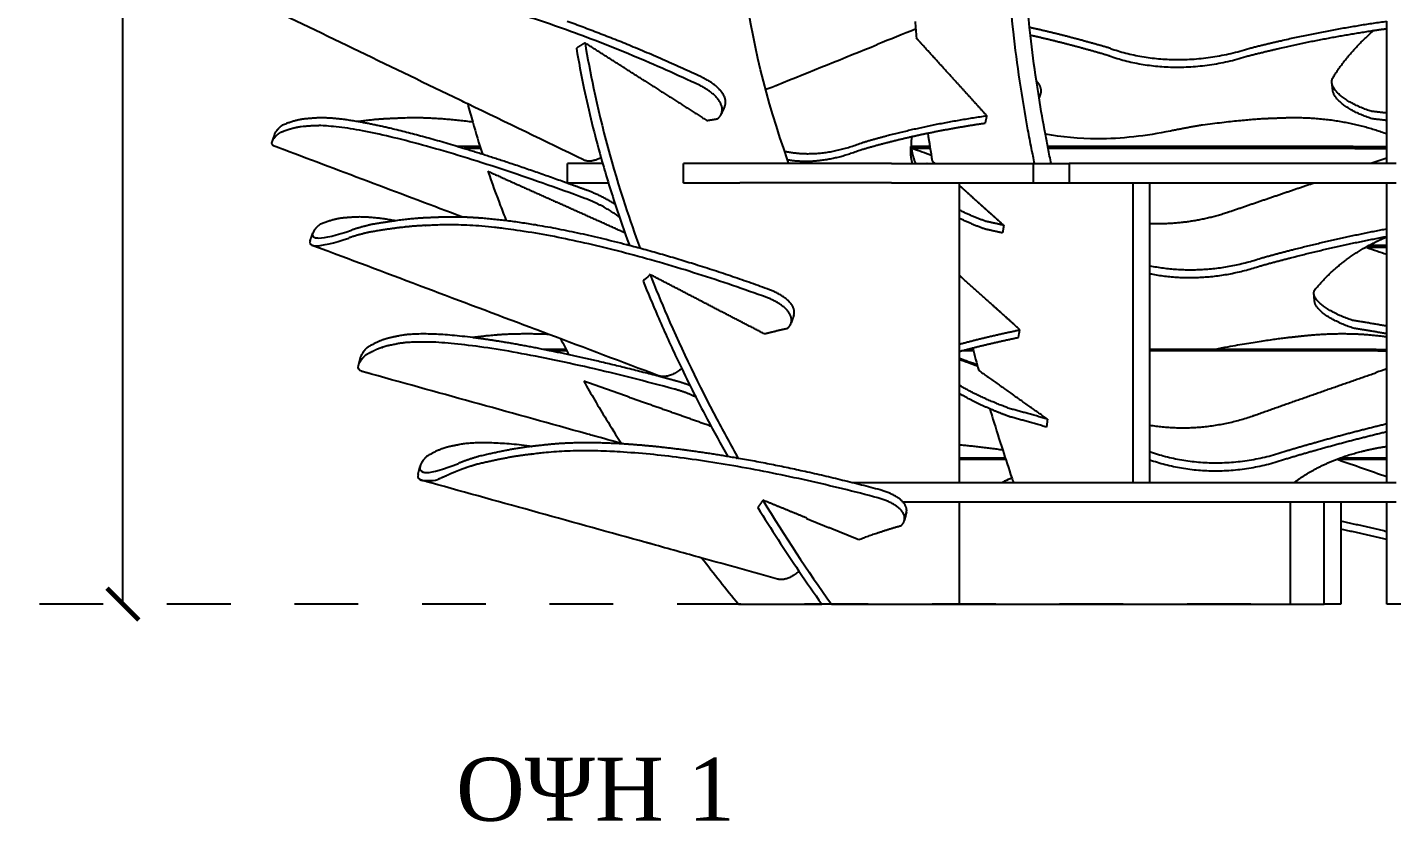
# Model space of a CAD drawing. Header units: metres. Extents: x -0.5 to 11.8, y -0.3 to 7.4.
# Drawn here: x -0.331 to 1.809, y -0.341 to 0.904 of the extents above; entities that cross this region are included whole.
import ezdxf

# ---------------------------------------------------------------- set-up
doc = ezdxf.new("R2010")
doc.units = ezdxf.units.M
doc.header["$MEASUREMENT"] = 0
doc.linetypes.add('HIDDEN', pattern=[9.525, 6.35, -3.175])
doc.layers.add('ΔΙΑΣΤΑΣΕΙΣ', color=60, linetype='Continuous')
doc.layers.add('ΣΧΕΔΙΑ', color=140, linetype='Continuous')
doc.styles.get("Standard").update_dxf_attribs({"font": 'swissel.ttf'})
doc.styles.add('style1', font='times.ttf')
doc.dimstyles.new('Copy of STANDARD_ACAD', dxfattribs={"dimtxt": 0.1, "dimasz": 0.1, "dimexe": 0.15, "dimexo": 0.0625, "dimgap": 0.09, "dimtad": 0, "dimtih": 1, "dimtoh": 1, "dimzin": 0, "dimdsep": 46, "dimtxsty": 'Standard', "dimblk": 'ARCHTICK', "dimcen": 0.09, "dimadec": 0, "dimazin": 0, "dimtfac": 1, "dimtofl": 0, "dimtmove": 0, "dimatfit": 3, "dimfxl": 1, "dimtolj": 1, "dimtzin": 0, "dimarcsym": 0})

# ---------------------------------------------------------------- blocks, each defined once
blk = doc.blocks.new('_ArchTick')
at = {"color": 0, "linetype": 'ByBlock', "const_width": 0.15}
blk.add_lwpolyline([(-0.5, -0.5), (0.5, 0.5)], dxfattribs=at)
blk = doc.blocks.new('*D6')
at = {"layer": 'Defpoints', "color": 0, "linetype": 'HIDDEN', "ltscale": 0.01, "transparency": 16777216}
for p in [(-0.1809, 2.92), (1.5525, 2.92), (1.6507, 0)]:
    blk.add_point(p, dxfattribs=at)
at = {"layer": 'ΔΙΑΣΤΑΣΕΙΣ', "color": 0, "linetype": 'HIDDEN', "lineweight": -2, "ltscale": 0.01, "transparency": 16777216}
for p, q in [((1.49, 2.92), (-0.3309, 2.92)), ((1.5882, 0), (-0.3309, 0))]:
    blk.add_line(p, q, dxfattribs=at)
at = {"layer": 'ΔΙΑΣΤΑΣΕΙΣ', "color": 0, "linetype": 'Continuous', "lineweight": -2, "ltscale": 0.01, "transparency": 16777216}
for p, q in [((-0.1809, 2.92), (-0.1809, 1.6409)), ((-0.1809, 0), (-0.1809, 1.3709))]:
    blk.add_line(p, q, dxfattribs=at)
at = {"layer": 'ΔΙΑΣΤΑΣΕΙΣ', "color": 0, "linetype": 'HIDDEN', "lineweight": -2, "ltscale": 0.01, "transparency": 16777216, "xscale": 0.05, "yscale": 0.05, "zscale": 0.05}
for p, rotation in [((-0.1809, 2.92), 90), ((-0.1809, 0), 270)]:
    blk.add_blockref('_ArchTick', p, dxfattribs=dict(at, rotation=rotation))
at = {"layer": 'ΔΙΑΣΤΑΣΕΙΣ', "color": 0, "linetype": 'HIDDEN', "lineweight": 5, "ltscale": 0.01, "transparency": 16777216, "insert": (-0.1809, 1.5059), "char_height": 0.09, "attachment_point": 5}
blk.add_mtext('\\A1;2.92', dxfattribs=at)

msp = doc.modelspace()

# ---------------------------------------------------------------- linework, layer by layer
at = {"layer": 'ΣΧΕΔΙΑ'}
for points, degree, knots in [([(1.2159, 0.8972), (1.2086, 0.9613), (1.1947, 1.168), (1.2165, 1.374), (1.2437, 1.5111)], 3, [4.2784851, 4.2784851, 4.2784851, 4.2784851, 4.4756707, 4.9093084, 4.9093084, 4.9093084, 4.9093084]), ([(1.2425, 0.8916), (1.2348, 0.9575), (1.2302, 1.025), (1.2294, 1.0924), (1.2293, 1.0933)], 3, [4.2727121, 4.2727121, 4.2727121, 4.2727121, 4.4756707, 4.4785709, 4.4785709, 4.4785709, 4.4785709]), ([(0.5439, 0.8799), (0.5478, 0.8561), (0.564, 0.7696), (0.5934, 0.662), (0.622, 0.58), (0.6302, 0.5577)], 3, [8.4937583, 8.4937583, 8.4937583, 8.4937583, 8.5665126, 8.7591508, 8.8316979, 8.8316979, 8.8316979, 8.8316979]), ([(0.5303, 0.8713), (0.5339, 0.8504), (0.5448, 0.7928), (0.5588, 0.736), (0.5689, 0.7002)], 3, [8.5025406, 8.5025406, 8.5025406, 8.5025406, 8.5665126, 8.6794016, 8.6794016, 8.6794016, 8.6794016]), ([(0.5417, 0.6963), (0.4811, 0.7256), (0.4205, 0.7548), (0.3599, 0.7841), (0.356, 0.786), (0.352, 0.7879), (0.348, 0.7899)], 3, [0, 0, 0, 0, 0.2076389, 0.2076389, 0.2076389, 0.2212835, 0.2212835, 0.2212835, 0.2212835]), ([(0.0533, 0.725), (0.0541, 0.7273), (0.0549, 0.7296), (0.0562, 0.7335), (0.0576, 0.7373)], 2, [0, 0, 0, 0.00490251, 0.00490251, 0.013, 0.013, 0.013]), ([(1.4622, 0.7416), (1.424, 0.7338), (1.3849, 0.7294), (1.3187, 0.7294), (1.2911, 0.732), (1.2659, 0.7369)], 3, [0, 0, 0, 0, 0.5003374, 0.5003374, 0.8892185, 0.8892185, 0.8892185, 0.8892185]), ([(0.5691, 0.6992), (0.5762, 0.6743), (0.59, 0.6288), (0.6055, 0.5841), (0.6129, 0.5639)], 3, [8.6805132, 8.6805132, 8.6805132, 8.6805132, 8.7591508, 8.8249681, 8.8249681, 8.8249681, 8.8249681]), ([(1.0632, 0.6905), (1.0724, 0.6905), (1.0816, 0.6905), (1.1644, 0.6905), (1.2473, 0.6905)], 2, [2.888817, 2.888817, 2.888817, 3, 3, 4, 4, 4]), ([(1.2474, 0.6605), (1.2474, 0.6704), (1.2474, 0.6803), (1.2474, 0.6903), (1.2474, 0.6904), (1.2474, 0.6905)], 3, [0.23692292, 0.23692292, 0.23692292, 0.23692292, 0.26662292, 0.26662292, 0.26692292, 0.26692292, 0.26692292, 0.26692292]), ([(0.3917, 0.6785), (0.3978, 0.6606), (0.4072, 0.6347), (0.4171, 0.609), (0.4202, 0.6011)], 3, [8.70231783, 8.70231783, 8.70231783, 8.70231783, 8.75915076, 8.78483118, 8.78483118, 8.78483118, 8.78483118]), ([(1.0245, 0.6605), (1.053, 0.6605), (1.0816, 0.6605), (1.1644, 0.6605), (1.2473, 0.6605)], 2, [2.655139, 2.655139, 2.655139, 3, 3, 4, 4, 4]), ([(0.1199, 0.5748), (0.1215, 0.5742), (0.1236, 0.5739), (0.1362, 0.5739), (0.1537, 0.5783), (0.1775, 0.5861)], 3, [0.3672894, 0.3672894, 0.3672894, 0.3672894, 0.5003374, 0.5003374, 1.0008429, 1.0008429, 1.0008429, 1.0008429]), ([(0.1156, 0.5626), (0.1172, 0.562), (0.1193, 0.5617), (0.132, 0.5617), (0.1494, 0.5661), (0.1732, 0.5739)], 3, [0.3672894, 0.3672894, 0.3672894, 0.3672894, 0.5003374, 0.5003374, 1.0008429, 1.0008429, 1.0008429, 1.0008429]), ([(0.6459, 0.5166), (0.6545, 0.4949), (0.6865, 0.4175), (0.7329, 0.3215), (0.7728, 0.2488), (0.7843, 0.2285)], 3, [8.8766523, 8.8766523, 8.8766523, 8.8766523, 8.9482661, 9.1337025, 9.2063712, 9.2063712, 9.2063712, 9.2063712]), ([(0.635, 0.5064), (0.6423, 0.4881), (0.6592, 0.4476), (0.6772, 0.4078), (0.6874, 0.3861)], 3, [8.8878862, 8.8878862, 8.8878862, 8.8878862, 8.9482661, 9.0225756, 9.0225756, 9.0225756, 9.0225756]), ([(0.1886, 0.3739), (0.1892, 0.3763), (0.1898, 0.3787), (0.1908, 0.3826), (0.1919, 0.3865)], 2, [0, 0, 0, 0.0049308, 0.0049308, 0.013, 0.013, 0.013]), ([(0.5419, 0.3494), (0.5533, 0.3294), (0.5727, 0.2967), (0.5928, 0.2644), (0.6009, 0.2518)], 3, [9.0645493, 9.0645493, 9.0645493, 9.0645493, 9.1337025, 9.1786386, 9.1786386, 9.1786386, 9.1786386]), ([(0.7181, 0.3236), (0.7239, 0.3123), (0.74, 0.2813), (0.7567, 0.2507), (0.7677, 0.2314)], 3, [9.0944382, 9.0944382, 9.0944382, 9.0944382, 9.1337025, 9.2029652, 9.2029652, 9.2029652, 9.2029652]), ([(1.1788, 0.3061), (1.1805, 0.3007), (1.187, 0.2789), (1.1938, 0.2574), (1.199, 0.2414)], 3, [9.11481153, 9.11481153, 9.11481153, 9.11481153, 9.13370251, 9.19100675, 9.19100675, 9.19100675, 9.19100675]), ([(0.604, 0.251), (0.5878, 0.2554), (0.5716, 0.2599), (0.5555, 0.2644), (0.5523, 0.2653), (0.5492, 0.2662), (0.5461, 0.267)], 3, [0.15918113, 0.15918113, 0.15918113, 0.15918113, 0.21116261, 0.21116261, 0.21116261, 0.22125395, 0.22125395, 0.22125395, 0.22125395]), ([(0.29, 0.2069), (0.2915, 0.2065), (0.2932, 0.2063), (0.3052, 0.2063), (0.3222, 0.2113), (0.3453, 0.2205)], 3, [0.399497, 0.399497, 0.399497, 0.399497, 0.5003374, 0.5003374, 1.0008429, 1.0008429, 1.0008429, 1.0008429]), ([(0.282, 0.2033), (0.2808, 0.1986), (0.2824, 0.1956), (0.2868, 0.1943), (0.2897, 0.1935), (0.2939, 0.1935), (0.2981, 0.1935), (0.303, 0.1935), (0.3078, 0.1935), (0.313, 0.1955)], 3, [0.0919065, 0.0919065, 0.0919065, 0.0919065, 0.399497, 0.399497, 0.399497, 0.6076563, 0.6076563, 0.6076563, 0.8483245, 0.8483245, 0.8483245, 0.8483245])]:
    msp.add_open_spline(points, degree=degree, knots=knots, dxfattribs=at)
for points, weights, degree, knots in [([(0.7232, 0.8135), (0.4016, 0.9643), (0.2188, 0.9694), (0.2069, 0.9697), (0.195, 0.9701), (0.1638, 0.9709), (0.1118, 0.9655)], [1, 0.888324260259, 1, 1, 1, 0.970376548073, 0.948940508878], 2, [3.3219173, 3.3219173, 3.3219173, 3.7990306, 3.7990306, 3.8560209, 3.8560209, 3.9482049, 3.9482049, 3.9482049]), ([(1.3679, 0.8712), (1.3472, 0.8773), (1.3269, 0.8828), (1.2827, 0.8949), (1.2411, 0.904)], [1, 0.999659318534, 1, 0.996635821538, 0.996507423852], 2, [2.7549118, 2.7549118, 2.7549118, 2.8346643, 2.8346643, 3.0085587, 3.0085587, 3.0085587]), ([(1.5837, 0.8594), (1.6077, 0.8655), (1.6318, 0.8711), (1.7068, 0.8883), (1.7816, 0.8994)], [1, 0.999659318534, 1, 0.995209026108, 0.996980542097], 2, [2.7549118, 2.7549118, 2.7549118, 2.8346643, 2.8346643, 3.0823098, 3.0823098, 3.0823098]), ([(1.5851, 0.8712), (1.6091, 0.8773), (1.6332, 0.8828), (1.7175, 0.9022), (1.8014, 0.9138)], [1, 0.999659318534, 1, 0.994620799316, 0.997514474964], 2, [2.7549118, 2.7549118, 2.7549118, 2.8346643, 2.8346643, 3.1127153, 3.1127153, 3.1127153]), ([(1.3665, 0.8594), (1.3457, 0.8655), (1.3254, 0.8711), (1.2828, 0.8827), (1.2427, 0.8916)], [1, 0.999659318534, 1, 0.996757398409, 0.996520930026], 2, [2.7549118, 2.7549118, 2.7549118, 2.8346643, 2.8346643, 3.0022744, 3.0022744, 3.0022744]), ([(0.5438, 0.636), (0.2152, 0.7573), (0.1159, 0.7497), (0.1095, 0.7492), (0.103, 0.7487), (0.086, 0.7474), (0.0653, 0.7387)], [1, 0.888324260259, 1, 1, 1, 0.970376548073, 0.948940508878], 2, [3.3219173, 3.3219173, 3.3219173, 3.7990306, 3.7990306, 3.8560209, 3.8560209, 3.9482049, 3.9482049, 3.9482049]), ([(0.1873, 0.7564), (0.1443, 0.7638), (0.1202, 0.7619), (0.1138, 0.7614), (0.1073, 0.7609), (0.0903, 0.7596), (0.0696, 0.7509)], [0.95658453803, 0.970499191389, 1, 1, 1, 0.970376548073, 0.948940508878], 2, [3.672994, 3.672994, 3.672994, 3.7990306, 3.7990306, 3.8560209, 3.8560209, 3.9482049, 3.9482049, 3.9482049]), ([(0.3677, 0.7556), (0.3045, 0.7639), (0.2581, 0.7619), (0.2462, 0.7614), (0.2342, 0.7609), (0.2149, 0.7601), (0.1877, 0.7564)], [0.955236761215, 0.96902945426, 1, 1, 1, 0.981407986653, 0.966040962033], 2, [3.6667149, 3.6667149, 3.6667149, 3.7990306, 3.7990306, 3.8560209, 3.8560209, 3.9138766, 3.9138766, 3.9138766]), ([(0.979, 0.7237), (0.9998, 0.7298), (1.0213, 0.7354), (1.0945, 0.7542), (1.1739, 0.7657)], [1, 0.999659318534, 1, 0.994758119641, 0.997372126629], 2, [2.7549118, 2.7549118, 2.7549118, 2.8346643, 2.8346643, 3.1056172, 3.1056172, 3.1056172]), ([(1.8014, 0.7369), (1.726, 0.7654), (1.6376, 0.7619), (1.625, 0.7614), (1.6124, 0.7609), (1.5794, 0.7596), (1.5125, 0.7509)], [0.944199932467, 0.945614990059, 1, 1, 1, 0.970376548073, 0.948940508878], 2, [3.566681, 3.566681, 3.566681, 3.7990306, 3.7990306, 3.8560209, 3.8560209, 3.9482049, 3.9482049, 3.9482049]), ([(0.9751, 0.7119), (0.9959, 0.7181), (1.0174, 0.7236), (1.0371, 0.7287), (1.0573, 0.7332)], [1, 0.999659318534, 1, 0.99858265553, 0.997739654765], 2, [2.7549118, 2.7549118, 2.7549118, 2.8346643, 2.8346643, 2.9079269, 2.9079269, 2.9079269]), ([(1.5524, 0.6146), (1.5531, 0.6148), (1.5538, 0.615), (1.5545, 0.6152), (1.5987, 0.6304), (1.643, 0.6455), (1.6873, 0.6605)], [1, 0.999996808006, 0.999996808006, 1, 1, 1, 1], 3, [2.7942615, 2.7942615, 2.7942615, 2.7942615, 2.7996615, 2.7996615, 2.7996615, 2.9413668, 2.9413668, 2.9413668, 2.9413668]), ([(0.2473, 0.6009), (0.2038, 0.6084), (0.1796, 0.6065), (0.1731, 0.606), (0.1666, 0.6055), (0.1497, 0.6042), (0.129, 0.5954)], [0.95640165498, 0.970304605067, 1, 1, 1, 0.970376548073, 0.948940508878], 2, [3.6721627, 3.6721627, 3.6721627, 3.7990306, 3.7990306, 3.8560209, 3.8560209, 3.9482049, 3.9482049, 3.9482049]), ([(0.3521, 0.6066), (0.3337, 0.6072), (0.3174, 0.6065), (0.3055, 0.606), (0.2936, 0.6055), (0.2743, 0.6047), (0.2472, 0.601)], [0.980117174006, 0.988968971807, 1, 1, 1, 0.981474109983, 0.966150309851], 2, [3.7519026, 3.7519026, 3.7519026, 3.7990306, 3.7990306, 3.8560209, 3.8560209, 3.9136709, 3.9136709, 3.9136709]), ([(0.8289, 0.4807), (0.4958, 0.6019), (0.3132, 0.5943), (0.3012, 0.5938), (0.2893, 0.5933), (0.2582, 0.592), (0.2067, 0.5832)], [1, 0.888324260259, 1, 1, 1, 0.970376548073, 0.948940508878], 2, [3.3219173, 3.3219173, 3.3219173, 3.7990306, 3.7990306, 3.8560209, 3.8560209, 3.9482049, 3.9482049, 3.9482049]), ([(1.6039, 0.5423), (1.6277, 0.549), (1.6517, 0.5551), (1.7266, 0.5743), (1.8014, 0.5884)], [1, 0.999659318534, 1, 0.995192089902, 0.996993148806], 2, [2.7549118, 2.7549118, 2.7549118, 2.8346643, 2.8346643, 3.0831852, 3.0831852, 3.0831852]), ([(1.6027, 0.5301), (1.6265, 0.5368), (1.6505, 0.5429), (1.726, 0.5623), (1.8014, 0.5764)], [1, 0.999659318534, 1, 0.995154423259, 0.997021774537], 2, [2.7549118, 2.7549118, 2.7549118, 2.8346643, 2.8346643, 3.0851322, 3.0851322, 3.0851322]), ([(0.6843, 0.337), (0.3468, 0.4281), (0.2487, 0.4078), (0.2423, 0.4065), (0.2358, 0.4051), (0.2191, 0.4017), (0.1992, 0.3897)], [1, 0.888324260259, 1, 1, 1, 0.970376548073, 0.948940508878], 2, [3.3219173, 3.3219173, 3.3219173, 3.7990306, 3.7990306, 3.8560209, 3.8560209, 3.9482049, 3.9482049, 3.9482049]), ([(0.3677, 0.4178), (0.2879, 0.4278), (0.2519, 0.4204), (0.2455, 0.419), (0.2391, 0.4177), (0.2224, 0.4142), (0.2025, 0.4023)], [0.946630711302, 0.95590267161, 1, 1, 1, 0.970376548073, 0.948940508878], 2, [3.6106332, 3.6106332, 3.6106332, 3.7990306, 3.7990306, 3.8560209, 3.8560209, 3.9482049, 3.9482049, 3.9482049]), ([(0.4869, 0.4228), (0.4312, 0.425), (0.3898, 0.4204), (0.379, 0.4191), (0.3682, 0.4179)], [0.95814027282, 0.972099734045, 1, 1, 1], 2, [3.679832, 3.679832, 3.679832, 3.7990306, 3.7990306, 3.8508968, 3.8508968, 3.8508968]), ([(1.8014, 0.4187), (1.7402, 0.4274), (1.6729, 0.4204), (1.6603, 0.419), (1.6477, 0.4177), (1.6148, 0.4142), (1.5481, 0.4023)], [0.94759816176, 0.958013508655, 1, 1, 1, 0.970376548073, 0.948940508878], 2, [3.6196513, 3.6196513, 3.6196513, 3.7990306, 3.7990306, 3.8560209, 3.8560209, 3.9482049, 3.9482049, 3.9482049]), ([(1.5908, 0.2949), (1.5915, 0.2951), (1.5922, 0.2953), (1.5929, 0.2956), (1.6568, 0.3183), (1.7209, 0.3407), (1.785, 0.363)], [1, 0.999996808006, 0.999996808006, 1, 1, 1, 1], 3, [2.7942615, 2.7942615, 2.7942615, 2.7942615, 2.7996615, 2.7996615, 2.7996615, 3.0062675, 3.0062675, 3.0062675, 3.0062675]), ([(1.6437, 0.2402), (1.6673, 0.2473), (1.6912, 0.254), (1.7462, 0.2696), (1.8014, 0.2829)], [1, 0.999659318534, 1, 0.996441274222, 0.996503394717], 2, [2.7549118, 2.7549118, 2.7549118, 2.8346643, 2.8346643, 3.0186149, 3.0186149, 3.0186149]), ([(1.6428, 0.2276), (1.6665, 0.2348), (1.6903, 0.2415), (1.7458, 0.2571), (1.8014, 0.2705)], [1, 0.999659318534, 1, 0.996412551945, 0.996504633321], 2, [2.7549118, 2.7549118, 2.7549118, 2.8346643, 2.8346643, 3.0200995, 3.0200995, 3.0200995]), ([(0.4608, 0.2472), (0.3813, 0.2572), (0.3453, 0.2497), (0.3389, 0.2484), (0.3325, 0.2471), (0.3158, 0.2436), (0.2959, 0.2317)], [0.946666454428, 0.955987363078, 1, 1, 1, 0.970376548073, 0.948940508878], 2, [3.610995, 3.610995, 3.610995, 3.7990306, 3.7990306, 3.8560209, 3.8560209, 3.9482049, 3.9482049, 3.9482049]), ([(1.0034, 0.1665), (0.6614, 0.2575), (0.4799, 0.2372), (0.4681, 0.2359), (0.4562, 0.2345), (0.4253, 0.2311), (0.3747, 0.2191)], [1, 0.888324260259, 1, 1, 1, 0.970376548073, 0.948940508878], 2, [3.3219173, 3.3219173, 3.3219173, 3.7990306, 3.7990306, 3.8560209, 3.8560209, 3.9482049, 3.9482049, 3.9482049]), ([(0.4608, 0.2472), (0.4601, 0.2472), (0.4594, 0.2471), (0.4285, 0.2436), (0.378, 0.2317)], [1, 1, 1, 0.970376548073, 0.948940508878], 2, [3.85282528, 3.85282528, 3.85282528, 3.85602089, 3.85602089, 3.94820494, 3.94820494, 3.94820494]), ([(0.6034, 0.251), (0.5331, 0.2553), (0.4832, 0.2497), (0.472, 0.2485), (0.4608, 0.2472)], [0.95313787591, 0.966549325686, 1, 1, 1], 2, [3.656119, 3.656119, 3.656119, 3.7990306, 3.7990306, 3.8528253, 3.8528253, 3.8528253]), ([(0.7843, 0.2285), (0.7835, 0.2287), (0.7828, 0.2288), (0.782, 0.2289), (0.7168, 0.2403), (0.657, 0.2477), (0.6041, 0.251)], [1, 1, 1, 1, 0.993236425737, 0.995004585548, 1.00530447943], 3, [3.496294, 3.496294, 3.496294, 3.496294, 3.4981416, 3.4981416, 3.4981416, 3.6553967, 3.6553967, 3.6553967, 3.6553967]), ([(0.3747, 0.2191), (0.3631, 0.2158), (0.3521, 0.212), (0.342, 0.2079), (0.3314, 0.2036), (0.3216, 0.1988), (0.313, 0.1955)], [0.931709150307, 0.923768024238, 0.917042991688, 0.911534052656, 0.911534052656, 0.911534052656, 0.911534052656], 3, [1.6570824, 1.6570824, 1.6570824, 1.6570824, 1.718618, 1.718618, 1.718618, 1.7831197, 1.7831197, 1.7831197, 1.7831197])]:
    msp.add_rational_spline(points, weights, degree=degree, knots=knots, dxfattribs=at)
for points, degree in [([(0.8616, 0.6967), (0.8288, 0.7896), (0.8047, 0.885), (0.7928, 0.981)], 3), ([(0.348, 0.7899), (0.2425, 0.8408), (0.1371, 0.8917), (0.0316, 0.9426)], 3), ([(1.0625, 0.9015), (1.0425, 0.8934), (1.0224, 0.8854), (1.0023, 0.8773)], 3), ([(1.0615, 0.9134), (1.0622, 0.9047), (1.0629, 0.896), (1.0637, 0.8873)], 3), ([(1.8014, 0.902), (1.8014, 0.906), (1.8014, 0.91), (1.8014, 0.914)], 3), ([(1.8014, 0.8328), (1.8014, 0.8558), (1.8014, 0.8788), (1.8014, 0.902)], 3), ([(0.5439, 0.8799), (0.5371, 0.8756), (0.5303, 0.8713)], 2), ([(0.6361, 0.8212), (0.59, 0.8506), (0.5439, 0.8799)], 2), ([(1.0751, 0.8747), (1.0694, 0.881), (1.0637, 0.8873)], 2), ([(1.2387, 0.7435), (1.2294, 0.7942), (1.2217, 0.8455), (1.2159, 0.8972)], 3), ([(1.2519, 0.8203), (1.2484, 0.844), (1.2452, 0.8678), (1.2425, 0.8916)], 3), ([(0.845, 0.8137), (0.8974, 0.8351), (0.9499, 0.8562), (1.0023, 0.8773)], 3), ([(1.1187, 0.8266), (1.0969, 0.8507), (1.0751, 0.8747)], 2), ([(0.6362, 0.8211), (0.6857, 0.7896), (0.7351, 0.7581)], 2), ([(1.1193, 0.8268), (1.119, 0.8267), (1.1187, 0.8266)], 2), ([(1.1188, 0.8265), (1.1464, 0.7961), (1.1739, 0.7657)], 2), ([(1.2561, 0.7936), (1.2547, 0.8025), (1.2533, 0.8114), (1.2519, 0.8203)], 3), ([(1.7168, 0.8055), (1.7161, 0.8114), (1.7154, 0.8173)], 2), ([(1.8014, 0.8212), (1.8014, 0.8251), (1.8014, 0.8289), (1.8014, 0.8328)], 3), ([(1.8014, 0.7695), (1.8014, 0.7867), (1.8014, 0.8039), (1.8014, 0.8212)], 3), ([(1.2659, 0.7369), (1.2624, 0.7557), (1.2591, 0.7746), (1.2561, 0.7936)], 3), ([(0.3599, 0.7841), (0.3624, 0.7746), (0.365, 0.7651), (0.3677, 0.7556)], 3), ([(0.7629, 0.78), (0.7602, 0.7741), (0.7576, 0.7682)], 2), ([(0.3677, 0.7556), (0.3725, 0.7387), (0.3776, 0.7219), (0.3829, 0.7052)], 3), ([(1.1739, 0.7657), (1.1727, 0.7599), (1.1714, 0.7541)], 2), ([(1.8014, 0.7582), (1.8014, 0.762), (1.8014, 0.7657), (1.8014, 0.7695)], 3), ([(1.8014, 0.7369), (1.8014, 0.744), (1.8014, 0.7511), (1.8014, 0.7582)], 3), ([(0.0533, 0.725), (0.0537, 0.7263), (0.0545, 0.7278), (0.0556, 0.7294)], 3), ([(0.0576, 0.7373), (0.058, 0.7386), (0.0588, 0.74), (0.0599, 0.7416)], 3), ([(1.0815, 0.7384), (1.0837, 0.7238), (1.086, 0.7093), (1.0884, 0.6948)], 3), ([(1.2443, 0.7142), (1.2424, 0.7239), (1.2405, 0.7337), (1.2387, 0.7435)], 3), ([(1.2703, 0.7142), (1.2688, 0.7217), (1.2674, 0.7293), (1.2659, 0.7369)], 3), ([(1.8014, 0.6905), (1.8014, 0.7059), (1.8014, 0.7214), (1.8014, 0.7369)], 3), ([(0.0563, 0.7181), (0.0531, 0.7193), (0.0521, 0.7216), (0.0533, 0.725)], 3), ([(0.0709, 0.7125), (0.0636, 0.7153), (0.0563, 0.718)], 2), ([(0.3521, 0.6066), (0.2583, 0.6419), (0.1646, 0.6772), (0.0709, 0.7125)], 3), ([(0.3691, 0.7174), (0.3563, 0.7174), (0.3435, 0.7174)], 2), ([(0.3782, 0.7142), (0.3662, 0.7142), (0.3541, 0.7142)], 2), ([(0.3791, 0.7174), (0.3741, 0.7174), (0.3691, 0.7174)], 2), ([(0.3802, 0.7142), (0.3792, 0.7142), (0.3782, 0.7142)], 2), ([(1.0549, 0.7145), (1.055, 0.716), (1.0552, 0.7175)], 2), ([(1.0849, 0.7174), (1.0705, 0.7174), (1.056, 0.7174)], 2), ([(1.0585, 0.7142), (1.0573, 0.7158), (1.056, 0.7174)], 2), ([(1.0853, 0.7142), (1.0719, 0.7142), (1.0585, 0.7142)], 2), ([(1.0585, 0.7142), (1.0679, 0.7108), (1.0774, 0.7074), (1.0869, 0.704)], 3), ([(1.2491, 0.6905), (1.2474, 0.6984), (1.2459, 0.7063), (1.2443, 0.7142)], 3), ([(1.7487, 0.7174), (1.5093, 0.7174), (1.2699, 0.7174)], 2), ([(1.2751, 0.6905), (1.2734, 0.6984), (1.2718, 0.7063), (1.2703, 0.7142)], 3), ([(1.7511, 0.7142), (1.5108, 0.7142), (1.2704, 0.7142)], 2), ([(1.7487, 0.7174), (1.775, 0.7174), (1.8014, 0.7174)], 2), ([(1.7511, 0.7142), (1.7762, 0.7142), (1.8014, 0.7142)], 2), ([(0.5165, 0.6605), (0.5165, 0.6755), (0.5165, 0.6905)], 2), ([(0.5718, 0.6905), (0.5441, 0.6905), (0.5165, 0.6905)], 2), ([(0.5689, 0.7002), (0.569, 0.6999), (0.5691, 0.6995), (0.5691, 0.6992)], 3), ([(0.7865, 0.6905), (0.7423, 0.6905), (0.6981, 0.6905)], 2), ([(0.6981, 0.6605), (0.6981, 0.6755), (0.6981, 0.6905)], 2), ([(0.8638, 0.6905), (0.863, 0.6925), (0.8623, 0.6946), (0.8616, 0.6967)], 3), ([(1.0245, 0.6905), (1.041, 0.6905), (1.0576, 0.6905)], 2), ([(1.0576, 0.6905), (1.0604, 0.6905), (1.0632, 0.6905)], 2), ([(1.0884, 0.6948), (1.0908, 0.6926), (1.0932, 0.6905)], 2), ([(1.3035, 0.6905), (1.3035, 0.6755), (1.3035, 0.6605)], 2), ([(1.8017, 0.6991), (1.7932, 0.6962), (1.7847, 0.6933), (1.7762, 0.6905)], 3), ([(0.3917, 0.6785), (0.4456, 0.6543), (0.4994, 0.6301)], 2), ([(0.5165, 0.6605), (0.5485, 0.6605), (0.5805, 0.6605)], 2), ([(0.6981, 0.6605), (0.6988, 0.6605), (0.6995, 0.6605)], 2), ([(0.6995, 0.6605), (0.743, 0.6605), (0.7865, 0.6605)], 2), ([(1.1311, 0.3852), (1.1311, 0.5228), (1.1311, 0.6605)], 2), ([(1.1311, 0.6564), (1.1378, 0.6503), (1.1445, 0.6443)], 2), ([(1.1445, 0.6443), (1.1726, 0.619), (1.2007, 0.5938)], 2), ([(1.4034, 0.6605), (1.4034, 0.4581), (1.4034, 0.2557)], 2), ([(1.4294, 0.6605), (1.4294, 0.5893), (1.4294, 0.518)], 2), ([(1.8014, 0.4236), (1.8014, 0.542), (1.8014, 0.6605)], 2), ([(0.6014, 0.5843), (0.5504, 0.6072), (0.4994, 0.6301)], 2), ([(0.1127, 0.5696), (0.1148, 0.5757), (0.1169, 0.5818)], 2), ([(0.1169, 0.5818), (0.1158, 0.5784), (0.1168, 0.576), (0.1199, 0.5748)], 3), ([(0.1193, 0.5861), (0.1182, 0.5845), (0.1174, 0.5831), (0.1169, 0.5818)], 3), ([(0.607, 0.5818), (0.6042, 0.583), (0.6014, 0.5843)], 2), ([(1.2007, 0.5938), (1.1997, 0.5878), (1.1987, 0.5818)], 2), ([(0.1127, 0.5696), (0.1115, 0.5662), (0.1125, 0.5638), (0.1156, 0.5626)], 3), ([(0.1302, 0.5571), (0.1229, 0.5598), (0.1156, 0.5626)], 2), ([(0.4583, 0.4336), (0.349, 0.4747), (0.2396, 0.5159), (0.1302, 0.5571)], 3), ([(0.6129, 0.5639), (0.6132, 0.5632), (0.6135, 0.5625), (0.6137, 0.5618)], 3), ([(1.7704, 0.5588), (1.7716, 0.5604), (1.7729, 0.562)], 2), ([(1.8014, 0.5588), (1.7859, 0.5588), (1.7704, 0.5588)], 2), ([(1.7704, 0.5588), (1.7807, 0.5553), (1.7911, 0.5519), (1.8014, 0.5484)], 3), ([(1.8019, 0.562), (1.7874, 0.562), (1.7729, 0.562)], 2), ([(0.6446, 0.5153), (0.6414, 0.5123), (0.6382, 0.5094), (0.635, 0.5064)], 3), ([(0.6459, 0.5166), (0.6455, 0.5162), (0.645, 0.5157), (0.6446, 0.5153)], 3), ([(0.7304, 0.4728), (0.6882, 0.4947), (0.6459, 0.5166)], 2), ([(1.1363, 0.5106), (1.1337, 0.513), (1.1311, 0.5153)], 2), ([(1.4294, 0.518), (1.4294, 0.4575), (1.4294, 0.397)], 2), ([(1.1739, 0.4769), (1.1551, 0.4938), (1.1363, 0.5106)], 2), ([(0.8252, 0.4237), (0.7778, 0.4482), (0.7304, 0.4728)], 2), ([(1.2261, 0.43), (1.2, 0.4535), (1.1739, 0.4769)], 2), ([(1.6883, 0.4743), (1.6877, 0.4804), (1.6872, 0.4865)], 2), ([(0.8713, 0.4525), (0.8692, 0.4463), (0.867, 0.4402)], 2), ([(0.4869, 0.4228), (0.4805, 0.4252), (0.474, 0.4277), (0.4583, 0.4336)], 3), ([(1.224, 0.4181), (1.2247, 0.4221), (1.2254, 0.4261), (1.2261, 0.43)], 3), ([(0.6592, 0.3579), (0.6018, 0.3796), (0.5444, 0.4012), (0.4869, 0.4228)], 3), ([(0.5056, 0.4158), (0.5099, 0.4075), (0.5144, 0.3992), (0.5188, 0.3909)], 3), ([(1.8014, 0.4189), (1.8014, 0.4213), (1.8014, 0.4236)], 2), ([(1.8014, 0.2707), (1.8014, 0.3448), (1.8014, 0.4189)], 2), ([(0.1919, 0.3865), (0.1922, 0.3879), (0.1928, 0.3894), (0.1937, 0.3911)], 3), ([(0.5035, 0.3994), (0.4907, 0.3994), (0.478, 0.3994)], 2), ([(0.5129, 0.397), (0.5013, 0.397), (0.4897, 0.397)], 2), ([(0.5146, 0.3994), (0.509, 0.3994), (0.5035, 0.3994)], 2), ([(0.5158, 0.397), (0.5144, 0.397), (0.5129, 0.397)], 2), ([(0.6874, 0.3861), (0.6901, 0.3805), (0.6928, 0.3749), (0.6955, 0.3693)], 3), ([(1.153, 0.397), (1.1437, 0.397), (1.1344, 0.397)], 2), ([(1.1524, 0.3994), (1.1479, 0.3994), (1.1433, 0.3994)], 2), ([(1.1518, 0.4016), (1.1549, 0.3897), (1.1581, 0.378), (1.1614, 0.3663)], 3), ([(1.4294, 0.397), (1.4294, 0.3117), (1.4294, 0.2263)], 2), ([(1.5479, 0.3994), (1.4887, 0.3994), (1.4295, 0.3994)], 2), ([(1.7872, 0.397), (1.6084, 0.397), (1.4295, 0.397)], 2), ([(1.7847, 0.3994), (1.6663, 0.3994), (1.5479, 0.3994)], 2), ([(1.7847, 0.3994), (1.7932, 0.3994), (1.8018, 0.3994)], 2), ([(1.7872, 0.397), (1.7945, 0.397), (1.8018, 0.397)], 2), ([(0.1934, 0.365), (0.189, 0.3662), (0.1874, 0.3693), (0.1886, 0.3739)], 3), ([(0.1886, 0.3739), (0.189, 0.3753), (0.1896, 0.3769), (0.1904, 0.3785)], 3), ([(0.2089, 0.3606), (0.2011, 0.3628), (0.1934, 0.3649)], 2), ([(0.6955, 0.3693), (0.7027, 0.3543), (0.71, 0.3395), (0.7175, 0.3247)], 3), ([(1.1591, 0.3749), (1.1498, 0.3783), (1.1404, 0.3818), (1.1311, 0.3852)], 3), ([(1.1311, 0.3838), (1.1311, 0.3845), (1.1311, 0.3852)], 2), ([(1.1311, 0.3301), (1.1311, 0.357), (1.1311, 0.3838)], 2), ([(1.1311, 0.3837), (1.1405, 0.3803), (1.15, 0.3768), (1.1594, 0.3734)], 3), ([(1.1614, 0.3663), (1.1884, 0.3472), (1.2153, 0.3281)], 2), ([(1.8017, 0.3688), (1.7961, 0.3669), (1.7906, 0.365), (1.785, 0.363)], 3), ([(0.5461, 0.267), (0.4337, 0.2982), (0.3213, 0.3294), (0.2089, 0.3606)], 3), ([(0.6371, 0.3157), (0.5895, 0.3326), (0.5419, 0.3494)], 2), ([(0.7175, 0.3247), (0.7177, 0.3244), (0.7179, 0.324), (0.7181, 0.3236)], 3), ([(1.1311, 0.2494), (1.1311, 0.2898), (1.1311, 0.3301)], 2), ([(1.2692, 0.2899), (1.2423, 0.309), (1.2153, 0.3281)], 2), ([(0.7419, 0.2786), (0.6895, 0.2972), (0.6371, 0.3157)], 2), ([(1.2692, 0.2899), (1.2685, 0.2837), (1.2677, 0.2775)], 2), ([(1.8014, 0.2475), (1.8014, 0.2591), (1.8014, 0.2707)], 2), ([(1.1311, 0.2293), (1.1311, 0.2394), (1.1311, 0.2494)], 2), ([(1.199, 0.2414), (1.2037, 0.2268), (1.2085, 0.2124), (1.2133, 0.198)], 3), ([(1.4034, 0.2557), (1.4034, 0.2231), (1.4034, 0.1905)], 2), ([(1.8014, 0.2288), (1.8014, 0.2382), (1.8014, 0.2475)], 2), ([(0.282, 0.2033), (0.2836, 0.2096), (0.2852, 0.2159)], 2), ([(0.2852, 0.2159), (0.284, 0.2112), (0.2857, 0.2081), (0.29, 0.2069)], 3), ([(0.2871, 0.2205), (0.2862, 0.2188), (0.2856, 0.2173), (0.2852, 0.2159)], 3), ([(1.1311, 0.2265), (1.1311, 0.2279), (1.1311, 0.2293)], 2), ([(1.2009, 0.2288), (1.166, 0.2288), (1.1311, 0.2288)], 2), ([(1.1311, 0.1905), (1.1311, 0.2085), (1.1311, 0.2265)], 2), ([(1.2042, 0.2265), (1.1678, 0.2265), (1.1313, 0.2265)], 2), ([(1.2009, 0.2288), (1.202, 0.2288), (1.2032, 0.2288)], 2), ([(1.4294, 0.2263), (1.4294, 0.2084), (1.4294, 0.1905)], 2), ([(1.7252, 0.2265), (1.7265, 0.2277), (1.7277, 0.2288)], 2), ([(1.8015, 0.2265), (1.7634, 0.2265), (1.7252, 0.2265)], 2), ([(1.7252, 0.2265), (1.7506, 0.2176), (1.776, 0.2088), (1.8014, 0.1999)], 3), ([(1.8009, 0.2288), (1.7643, 0.2288), (1.7277, 0.2288)], 2), ([(1.8014, 0.2265), (1.8014, 0.2277), (1.8014, 0.2288)], 2), ([(1.8014, 0.1905), (1.8014, 0.2085), (1.8014, 0.2265)], 2), ([(0.3023, 0.19), (0.2945, 0.1922), (0.2868, 0.1943)], 2), ([(0.2901, 0.2069), (0.2901, 0.2069), (0.29, 0.2069)], 2), ([(1.2135, 0.1977), (1.2096, 0.196), (1.2058, 0.1942), (1.2019, 0.1925)], 3), ([(1.2133, 0.198), (1.2142, 0.1955), (1.2151, 0.193), (1.2159, 0.1905)], 3), ([(0.6395, 0.0965), (0.5271, 0.1277), (0.4147, 0.1588), (0.3023, 0.19)], 3), ([(1.1978, 0.1906), (1.1991, 0.1912), (1.2005, 0.1919), (1.2019, 0.1925)], 3), ([(0.8229, 0.1628), (0.8189, 0.1572), (0.8148, 0.1515)], 2), ([(0.8148, 0.1515), (0.8357, 0.1176), (0.8573, 0.0842), (0.8795, 0.0515)], 3), ([(0.8916, 0.1348), (0.8572, 0.1488), (0.8229, 0.1628)], 2), ([(0.8229, 0.1628), (0.8569, 0.107), (0.8928, 0.0527), (0.9303, 0)], 3), ([(1.1311, 0), (1.1311, 0.0802), (1.1311, 0.1605)], 2), ([(1.6507, 0), (1.6507, 0.0802), (1.6507, 0.1605)], 2), ([(1.7034, 0), (1.7034, 0.0802), (1.7034, 0.1605)], 2), ([(1.7294, 0.1605), (1.7294, 0.139), (1.7294, 0.1175)], 2), ([(1.8014, 0.1013), (1.8014, 0.1309), (1.8014, 0.1605)], 2), ([(0.8914, 0.1344), (0.9323, 0.1177), (0.9733, 0.101)], 2), ([(1.048, 0.1436), (1.0464, 0.1374), (1.0448, 0.1311)], 2), ([(1.7294, 0.1175), (1.7294, 0.0588), (1.7294, 0)], 2), ([(0.6493, 0.094), (0.6446, 0.0952), (0.6399, 0.0964)], 2), ([(0.7273, 0.0721), (0.7013, 0.0793), (0.6753, 0.0865), (0.6493, 0.0938)], 3), ([(1.8014, 0), (1.8014, 0.0507), (1.8014, 0.1013)], 2), ([(0.7273, 0.0721), (0.746, 0.0478), (0.7651, 0.0237), (0.7846, 0)], 3), ([(0.8459, 0.0392), (0.8064, 0.0502), (0.7668, 0.0612), (0.7273, 0.0721)], 3), ([(0.8795, 0.0515), (0.8796, 0.0513), (0.8797, 0.0512), (0.8798, 0.0511)], 3), ([(0.8798, 0.0511), (0.8915, 0.0339), (0.9033, 0.0169), (0.9153, 0)], 3), ([(0.7846, 0), (0.85, 0), (0.9154, 0)], 2), ([(0.9303, 0), (0.9228, 0), (0.9153, 0)], 2), ([(0.9303, 0), (1.0307, 0), (1.1311, 0)], 2), ([(1.1311, 0), (1.3909, 0), (1.6507, 0)], 2), ([(1.6507, 0), (1.677, 0), (1.7034, 0)], 2), ([(1.7294, 0), (1.7164, 0), (1.7034, 0)], 2), ([(1.8314, 0), (1.8164, 0), (1.8014, 0)], 2)]:
    msp.add_open_spline(points, degree=degree, dxfattribs=at)
for points, weights in [([(0.7285, 0.8253), (0.6187, 0.8768), (0.516, 0.9134)], [1, 0.958846675095, 0.948023951173]), ([(1.7169, 0.8253), (1.7431, 0.8672), (1.7815, 0.8996)], [1, 0.9662179161, 0.9528740974]), ([(1.7816, 0.8994), (1.7915, 0.9009), (1.8014, 0.9022)], [0.996980542097, 0.997215181751, 0.997564949498]), ([(1.3665, 0.8594), (1.4707, 0.8233), (1.5837, 0.8594)], [1, 0.942516937305, 1]), ([(1.3679, 0.8712), (1.4721, 0.8351), (1.5851, 0.8712)], [1, 0.942516937305, 1]), ([(0.7576, 0.7682), (0.7682, 0.7918), (0.7232, 0.8135)], [0.913691798631, 0.759707421301, 1]), ([(0.7629, 0.78), (0.7735, 0.8036), (0.7285, 0.8253)], [0.913691798631, 0.759707421301, 1]), ([(0.8434, 0.813), (0.8442, 0.8133), (0.845, 0.8137)], [1, 0.999995212009, 1]), ([(1.2583, 0.7984), (1.2622, 0.8102), (1.2519, 0.8203)], [0.853568302675, 0.854699262345, 0.941604280883]), ([(1.7154, 0.8173), (1.7149, 0.8216), (1.7169, 0.8253)], [0.916110392237, 0.949267865911, 1]), ([(1.7771, 0.7726), (1.7185, 0.7913), (1.7154, 0.8173)], [1, 0.757838915276, 0.916110392237]), ([(0.8275, 0.8073), (0.8354, 0.8098), (0.8433, 0.813)], [0.989652376193, 0.993800242026, 0.998883460554]), ([(1.2561, 0.7936), (1.2575, 0.7959), (1.2583, 0.7984)], [0.856735043034, 0.853335571721, 0.853568302675]), ([(1.7785, 0.7608), (1.7199, 0.7795), (1.7168, 0.8055)], [1, 0.757838915275, 0.916110392237]), ([(1.8008, 0.7698), (1.7889, 0.7712), (1.7771, 0.7726)], [0.998630372548, 0.999230551171, 1]), ([(0.0696, 0.7509), (0.0633, 0.7469), (0.0599, 0.7416)], [0.931709150307, 0.919797461204, 0.911534052656]), ([(0.3435, 0.7174), (0.2493, 0.7457), (0.1873, 0.7564)], [0.948023951173, 0.93723586734, 0.95658453803]), ([(0.7351, 0.7581), (0.7433, 0.7595), (0.7516, 0.7608)], [0.998673699652, 0.999258184614, 1]), ([(0.7516, 0.7608), (0.7557, 0.764), (0.7576, 0.7682)], [1, 0.947399359885, 0.913691798631]), ([(1.082, 0.7385), (1.1258, 0.7475), (1.1714, 0.7541)], [0.996931613592, 0.995875045344, 0.997418934622]), ([(1.5125, 0.7509), (1.4875, 0.7469), (1.4622, 0.7416)], [0.931709150307, 0.919797461204, 0.911534052656]), ([(1.8014, 0.7581), (1.7899, 0.7595), (1.7785, 0.7608)], [0.998673699652, 0.999258184614, 1]), ([(0.0653, 0.7387), (0.059, 0.7347), (0.0556, 0.7294)], [0.931709150307, 0.919797461204, 0.911534052656]), ([(1.0561, 0.7267), (1.0564, 0.7302), (1.0572, 0.7334)], [0.945174512432, 0.944408989164, 0.944222324172]), ([(1.0573, 0.7332), (1.0693, 0.7359), (1.0814, 0.7384)], [0.997739654765, 0.997243452401, 0.996946241106]), ([(1.0814, 0.7384), (1.0817, 0.7384), (1.082, 0.7385)], [0.996946241106, 0.996938866086, 0.996931613592]), ([(0.3528, 0.7146), (0.3481, 0.716), (0.3435, 0.7174)], [0.949164355748, 0.9485573207, 0.948023951173]), ([(0.5076, 0.6629), (0.4243, 0.6928), (0.353, 0.7145)], [0.985523295417, 0.95857577344, 0.949185032943]), ([(0.857, 0.7101), (0.913, 0.6976), (0.979, 0.7237)], [0.977511630934, 0.957852296203, 1]), ([(0.8617, 0.6967), (0.9144, 0.6879), (0.9751, 0.7119)], [0.974857561026, 0.961087754505, 1]), ([(1.0576, 0.6905), (1.0539, 0.7039), (1.0549, 0.7145)], [0.955180354753, 0.947502021217, 0.945174532114]), ([(1.056, 0.7174), (1.0556, 0.7223), (1.0561, 0.7267)], [0.948023951173, 0.946139410909, 0.945174512432]), ([(1.0628, 0.6905), (1.057, 0.7053), (1.056, 0.7174)], [0.962995620006, 0.952690410584, 0.948023951173]), ([(0.5692, 0.6997), (0.5524, 0.6912), (0.5417, 0.6963)], [0.979766768947, 0.966127911156, 0.974352226431]), ([(0.8638, 0.6905), (0.8218, 0.6905), (0.7865, 0.6905)], [0.980255249959, 0.973147126332, 0.969313267792]), ([(0.9624, 0.6905), (0.9095, 0.6905), (0.8638, 0.6905)], [1, 0.98812226037, 0.980255249959]), ([(1.0245, 0.6905), (0.9954, 0.6905), (0.9624, 0.6905)], [1, 0.939297238545, 0.907171175602]), ([(1.2473, 0.6905), (1.3035, 0.6905), (1.3035, 0.6905)], [1, 0.869140257817, 0.879005731254]), ([(1.8164, 0.6905), (1.5112, 0.6905), (1.3035, 0.6905)], [1, 0.847031259092, 0.853843859587]), ([(0.5162, 0.6598), (0.5119, 0.6614), (0.5076, 0.6629)], [0.988438038403, 0.986955858179, 0.985523295417]), ([(0.5481, 0.6482), (0.532, 0.6541), (0.5162, 0.6598)], [1, 0.993884081062, 0.988438038403]), ([(0.5912, 0.6266), (0.5712, 0.6395), (0.5481, 0.6482)], [0.85437704179, 0.864536146398, 1]), ([(0.6995, 0.6605), (0.6987, 0.6607), (0.6979, 0.661)], [0.976850068922, 0.976621318677, 0.976394169227]), ([(0.9624, 0.6605), (0.8606, 0.6605), (0.7865, 0.6605)], [1, 0.977390300287, 0.969313267792]), ([(1.0245, 0.6605), (0.9954, 0.6605), (0.9624, 0.6605)], [1, 0.939297238545, 0.907171175602]), ([(1.2473, 0.6605), (1.2514, 0.6605), (1.2553, 0.6605)], [1, 0.989026917825, 0.979043338536]), ([(1.2553, 0.6605), (1.2555, 0.6605), (1.2558, 0.6605)], [0.979043338536, 0.978413041363, 0.977786688175]), ([(1.2558, 0.6605), (1.3035, 0.6605), (1.3035, 0.6605)], [0.977786688175, 0.870019742458, 0.879005731254]), ([(1.3035, 0.6605), (1.5112, 0.6605), (1.8164, 0.6605)], [0.853843859587, 0.847031259092, 1]), ([(0.5978, 0.6068), (0.5751, 0.6242), (0.5438, 0.636)], [0.859110604545, 0.825025594657, 1]), ([(0.2472, 0.601), (0.2306, 0.5987), (0.211, 0.5954)], [0.966150309851, 0.956970895501, 0.948940508878]), ([(0.3835, 0.6048), (0.3671, 0.6061), (0.3521, 0.6066)], [0.967281811037, 0.972993868569, 0.980117174006]), ([(0.6091, 0.5633), (0.4798, 0.5971), (0.3835, 0.6048)], [0.94753787583, 0.935386086129, 0.966977518236]), ([(1.1726, 0.6), (1.1514, 0.6075), (1.1311, 0.6176)], [1, 0.889561363099, 0.862406952238]), ([(1.1714, 0.5878), (1.1509, 0.5951), (1.1311, 0.6048)], [1, 0.89262760454, 0.863978993492]), ([(1.2007, 0.5938), (1.1865, 0.5971), (1.1726, 0.6)], [0.997986493521, 0.998780731779, 1]), ([(1.4297, 0.5968), (1.4917, 0.5945), (1.5523, 0.6145)], [0.971607464557, 0.968153471225, 0.998883460554]), ([(0.129, 0.5954), (0.1227, 0.5915), (0.1193, 0.5861)], [0.931709150307, 0.919797461204, 0.911534052656]), ([(0.2067, 0.5832), (0.1888, 0.5793), (0.1732, 0.5739)], [0.931709150307, 0.919797461204, 0.911534052656]), ([(0.211, 0.5954), (0.1931, 0.5915), (0.1775, 0.5861)], [0.931709150307, 0.919797461204, 0.911534052656]), ([(1.1987, 0.5818), (1.1849, 0.5849), (1.1714, 0.5878)], [0.998034554054, 0.998817327737, 1]), ([(0.614, 0.562), (0.6116, 0.5627), (0.6091, 0.5633)], [0.948023951173, 0.947772743067, 0.94753787583]), ([(0.8332, 0.4929), (0.7195, 0.5343), (0.614, 0.562)], [1, 0.958846675095, 0.948023951173]), ([(1.6889, 0.4929), (1.7221, 0.5343), (1.7729, 0.562)], [1, 0.958846675095, 0.948023951173]), ([(1.7729, 0.562), (1.7867, 0.5696), (1.8017, 0.576)], [0.948023951173, 0.945108953985, 0.94439426813]), ([(1.4298, 0.5304), (1.5163, 0.5131), (1.6039, 0.5423)], [0.980964734702, 0.954555985307, 1]), ([(1.4296, 0.518), (1.5157, 0.501), (1.6027, 0.5301)], [0.980668583148, 0.954812767064, 1]), ([(0.8713, 0.4525), (0.8794, 0.4755), (0.8332, 0.4929)], [0.911447220908, 0.761475406497, 1]), ([(1.6872, 0.4865), (1.6868, 0.49), (1.6889, 0.4929)], [0.918278704536, 0.950912533819, 1]), ([(0.867, 0.4402), (0.8751, 0.4633), (0.8289, 0.4807)], [0.911447220908, 0.761475406497, 1]), ([(1.7479, 0.4447), (1.6892, 0.4643), (1.6872, 0.4865)], [1, 0.756194247367, 0.918278704536]), ([(1.749, 0.4325), (1.6904, 0.4521), (1.6883, 0.4743)], [1, 0.756194247367, 0.918278704536]), ([(0.8252, 0.4237), (0.8428, 0.4284), (0.8616, 0.4325)], [0.997429612425, 0.998303254424, 1]), ([(0.8616, 0.4325), (0.8656, 0.436), (0.867, 0.4402)], [1, 0.945631374689, 0.911447220908]), ([(1.1312, 0.4076), (1.1773, 0.42), (1.2261, 0.43)], [0.998286870072, 0.99593229787, 0.996684412426]), ([(1.8014, 0.4357), (1.7745, 0.4406), (1.7479, 0.4447)], [0.997392439757, 0.998266787733, 1]), ([(1.8014, 0.4237), (1.7751, 0.4284), (1.749, 0.4325)], [0.997429612425, 0.998303254424, 1]), ([(0.478, 0.3994), (0.4162, 0.4117), (0.3677, 0.4178)], [0.948023951173, 0.941074539043, 0.946630711302]), ([(1.1344, 0.3971), (1.1781, 0.4086), (1.224, 0.4181)], [0.997977977577, 0.995959567704, 0.99670196305]), ([(0.1992, 0.3897), (0.1933, 0.3847), (0.1904, 0.3785)], [0.931709150307, 0.919797461204, 0.911534052656]), ([(0.2025, 0.4023), (0.1966, 0.3973), (0.1937, 0.3911)], [0.931709150307, 0.919797461204, 0.911534052656]), ([(0.4897, 0.397), (0.4838, 0.3982), (0.478, 0.3994)], [0.949462640105, 0.948686466651, 0.948023951173]), ([(0.6593, 0.3571), (0.5675, 0.3811), (0.4897, 0.397)], [0.989929818504, 0.959737498143, 0.949462640105]), ([(1.1313, 0.3962), (1.1328, 0.3966), (1.1344, 0.3971)], [0.998125339847, 0.998049905701, 0.997977977577]), ([(1.5481, 0.4023), (1.5412, 0.4009), (1.5343, 0.3994)], [0.931709150307, 0.928370187504, 0.925317883112]), ([(0.6955, 0.3693), (0.6737, 0.3525), (0.6592, 0.3579)], [0.991064899514, 0.964921794877, 0.973285761445]), ([(0.6876, 0.3495), (0.6742, 0.3531), (0.6593, 0.3571)], [1, 0.995034036701, 0.990509723335]), ([(0.7086, 0.3425), (0.698, 0.3466), (0.6876, 0.3495)], [0.899390522436, 0.935484413676, 1]), ([(1.211, 0.3062), (1.1584, 0.3253), (1.1311, 0.3433)], [1, 0.765708045995, 0.906247028219]), ([(0.7175, 0.3247), (0.7012, 0.3323), (0.6843, 0.337)], [0.86813207105, 0.89975943265, 1]), ([(1.179, 0.306), (1.1478, 0.3194), (1.1311, 0.3301)], [0.881309642328, 0.817231923059, 0.901083187357]), ([(1.2086, 0.2942), (1.1938, 0.2996), (1.179, 0.306)], [0.991074236324, 0.915335776537, 0.881309642328]), ([(1.2692, 0.2899), (1.2392, 0.2987), (1.211, 0.3062)], [0.996805461395, 0.997532017042, 1]), ([(1.2101, 0.2937), (1.2093, 0.2939), (1.2086, 0.2942)], [1, 0.995466961403, 0.991074236324]), ([(1.2677, 0.2775), (1.238, 0.2862), (1.2101, 0.2937)], [0.996821894417, 0.997559558761, 1]), ([(1.4295, 0.2805), (1.5106, 0.2674), (1.5907, 0.2948)], [0.977276780592, 0.958364446061, 0.998883460554]), ([(0.6014, 0.2517), (0.6014, 0.2516), (0.6014, 0.2516)], [0.986370994436, 0.986764971947, 0.987162626844]), ([(0.6041, 0.251), (0.6038, 0.251), (0.6034, 0.251)], [0.953002817246, 0.953070090619, 0.95313787591]), ([(1.1991, 0.2414), (1.1646, 0.2464), (1.1312, 0.2493)], [0.944190016699, 0.944536210049, 0.949180165396]), ([(1.4294, 0.2391), (1.5341, 0.2023), (1.6437, 0.2402)], [0.998343326791, 0.943357567247, 1]), ([(1.7277, 0.2288), (1.762, 0.2414), (1.8018, 0.2474)], [0.948023951173, 0.940932441194, 0.946863159128]), ([(0.2959, 0.2317), (0.29, 0.2266), (0.2871, 0.2205)], [0.931709150307, 0.919797461204, 0.911534052656]), ([(0.378, 0.2317), (0.3604, 0.2266), (0.3453, 0.2205)], [0.931709150307, 0.919797461204, 0.911534052656]), ([(1.0067, 0.179), (0.8909, 0.2098), (0.7843, 0.2285)], [1, 0.959184473554, 0.948203666859]), ([(1.2027, 0.228), (1.2017, 0.2281), (1.2008, 0.2282)], [0.94416227854, 0.944161577117, 0.944164190789]), ([(1.4294, 0.2263), (1.5337, 0.1899), (1.6428, 0.2276)], [0.997851137334, 0.943612238882, 1]), ([(1.6561, 0.1905), (1.6864, 0.2138), (1.7277, 0.2288)], [0.984926423193, 0.956709018379, 0.948023951173]), ([(0.9623, 0.1905), (1.1307, 0.1905), (1.4294, 0.1905)], [0.865801000823, 0.833463102149, 0.886508365661]), ([(1.048, 0.1436), (1.0538, 0.1659), (1.0067, 0.179)], [0.909737962061, 0.762844846385, 1]), ([(1.4294, 0.1905), (1.5389, 0.1905), (1.6561, 0.1905)], [0.886508365661, 0.907687836497, 0.942478908737]), ([(1.6561, 0.1905), (1.7357, 0.1905), (1.8164, 0.1905)], [0.942478908737, 0.967671051899, 1]), ([(1.0448, 0.1311), (1.0506, 0.1534), (1.0034, 0.1665)], [0.909737962061, 0.762844846385, 1]), ([(1.0424, 0.1605), (1.3424, 0.1605), (1.8164, 0.1605)], [0.855681238345, 0.83590073956, 1]), ([(1.6416, 0.1605), (1.6415, 0.161), (1.6414, 0.1615)], [0.908787060266, 0.914085486509, 0.91989217738]), ([(1.04, 0.1232), (1.0437, 0.1268), (1.0448, 0.1311)], [1, 0.944261934802, 0.909737962061]), ([(1.0452, 0.138), (1.0473, 0.1407), (1.048, 0.1436)], [0.96707881922, 0.933418135995, 0.909737962061]), ([(1.8014, 0.1135), (1.7653, 0.1222), (1.7294, 0.1298)], [0.996516423595, 0.996664370715, 0.998365273533]), ([(0.9733, 0.101), (1.0044, 0.1131), (1.04, 0.1232)], [0.996516423597, 0.996724361428, 1]), ([(1.8014, 0.1012), (1.7653, 0.1098), (1.7294, 0.1174)], [0.996520126644, 0.996686393005, 0.998405923074]), ([(0.8792, 0.0512), (0.8603, 0.0352), (0.8459, 0.0392)], [0.990675943852, 0.966502363363, 0.972423426367]), ([(0.8797, 0.0516), (0.8795, 0.0514), (0.8792, 0.0512)], [0.991389956662, 0.991029727317, 0.990675943852])]:
    msp.add_rational_spline(points, weights, degree=2, dxfattribs=at)

# ---------------------------------------------------------------- texts
at = {"layer": 'ΔΙΑΣΤΑΣΕΙΣ', "style": 'style1'}
msp.add_text('ΟΨΗ 1', height=0.09881, dxfattribs=at).set_placement((0.3416, -0.3397))

# ---------------------------------------------------------------- dimensions: what is measured, and where the dimension line sits
at = {"layer": 'ΔΙΑΣΤΑΣΕΙΣ', "linetype": 'HIDDEN', "lineweight": 5, "ltscale": 0.01}
dim = msp.add_linear_dim(base=(-0.1809, 2.92), p1=(1.6507, 0), p2=(1.5525, 2.92), angle=90, dimstyle='Copy of STANDARD_ACAD', override={"dimtxt": 0.09, "dimasz": 0.05}, dxfattribs=at)
dim.commit()
dim.dimension.update_dxf_attribs({"geometry": '*D6', "text_midpoint": (-0.1809, 1.5059), "dimtype": 160})

doc.saveas('drawing.dxf')
